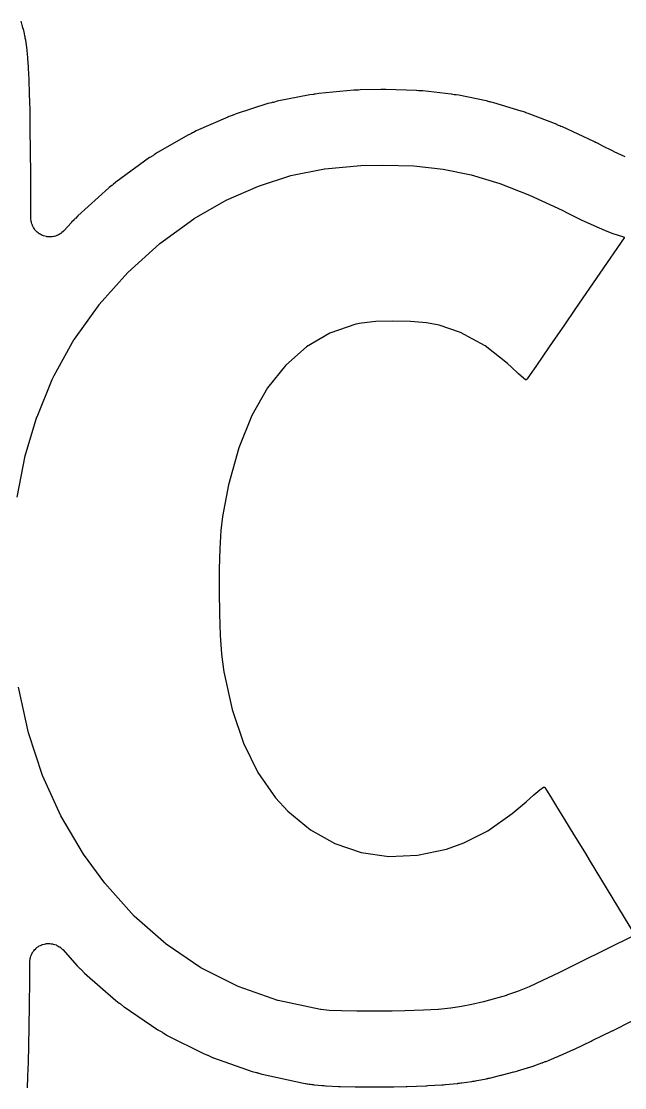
# Model space of a CAD drawing. Extents: x 102 to 177, y -151 to -48.
# Drawn here: x 128.75 to 132.81, y -128.22 to -121.05 of the extents above; entities that cross this region are included whole.
import ezdxf

# ---------------------------------------------------------------- set-up
doc = ezdxf.new("R2010")
doc.units = 0
doc.layers.add('BLACK', color=7, linetype='CONTINUOUS')

msp = doc.modelspace()

# ---------------------------------------------------------------- linework, layer by layer
at = {"layer": 'BLACK', "linetype": 'CONTINUOUS'}
for p, q in [((128.758, -121.077), (128.752, -121.052)), ((128.76, -121.082), (128.758, -121.077)), ((128.761, -121.087), (128.76, -121.082)), ((128.761, -121.089), (128.761, -121.087)), ((128.769, -121.113), (128.761, -121.089)), ((128.774, -121.134), (128.769, -121.113)), ((128.775, -121.136), (128.774, -121.134)), ((128.776, -121.149), (128.775, -121.136)), ((128.778, -121.156), (128.776, -121.149)), ((128.779, -121.164), (128.778, -121.156)), ((128.779, -121.166), (128.779, -121.164)), ((128.782, -121.178), (128.779, -121.166)), ((128.787, -121.209), (128.782, -121.178)), ((128.787, -121.21), (128.787, -121.209)), ((128.787, -121.214), (128.787, -121.21)), ((128.789, -121.224), (128.787, -121.214)), ((128.789, -121.233), (128.789, -121.224)), ((128.79, -121.235), (128.789, -121.233)), ((128.791, -121.239), (128.79, -121.235)), ((128.795, -121.28), (128.791, -121.239)), ((128.796, -121.289), (128.795, -121.28)), ((128.796, -121.291), (128.796, -121.289)), ((128.796, -121.289), (128.796, -121.289)), ((128.797, -121.302), (128.796, -121.291)), ((128.797, -121.303), (128.797, -121.302)), ((128.801, -121.356), (128.797, -121.303)), ((128.801, -121.365), (128.801, -121.356)), ((128.801, -121.366), (128.801, -121.365)), ((128.801, -121.365), (128.801, -121.365)), ((128.801, -121.368), (128.801, -121.366)), ((128.805, -121.44), (128.801, -121.368)), ((128.805, -121.448), (128.805, -121.44)), ((128.808, -121.536), (128.805, -121.448)), ((128.805, -121.448), (128.805, -121.448)), ((128.808, -121.542), (128.808, -121.536)), ((128.811, -121.646), (128.808, -121.542)), ((128.808, -121.542), (128.808, -121.542)), ((130.716, -121.543), (130.693, -121.545)), ((130.722, -121.542), (130.716, -121.543)), ((130.727, -121.542), (130.722, -121.542)), ((130.729, -121.541), (130.727, -121.542)), ((130.752, -121.537), (130.729, -121.541)), ((130.989, -121.515), (130.752, -121.537)), ((130.991, -121.515), (130.989, -121.515)), ((131.002, -121.515), (130.991, -121.515)), ((131.01, -121.515), (131.002, -121.515)), ((131.018, -121.515), (131.01, -121.515)), ((131.019, -121.514), (131.018, -121.515)), ((131.031, -121.513), (131.019, -121.514)), ((131.17, -121.51), (131.031, -121.513)), ((131.172, -121.51), (131.17, -121.51)), ((131.178, -121.51), (131.172, -121.51)), ((131.187, -121.51), (131.178, -121.51)), ((131.196, -121.511), (131.187, -121.51)), ((131.198, -121.511), (131.196, -121.511)), ((131.204, -121.51), (131.198, -121.511)), ((131.407, -121.516), (131.204, -121.51)), ((131.409, -121.517), (131.407, -121.516)), ((131.422, -121.519), (131.409, -121.517)), ((131.43, -121.519), (131.422, -121.519)), ((131.437, -121.52), (131.43, -121.519)), ((131.439, -121.52), (131.437, -121.52)), ((131.453, -121.52), (131.439, -121.52)), ((131.642, -121.541), (131.453, -121.52)), ((131.644, -121.541), (131.642, -121.541)), ((131.662, -121.545), (131.644, -121.541)), ((130.409, -121.605), (130.198, -121.673)), ((130.411, -121.605), (130.409, -121.605)), ((130.435, -121.6), (130.411, -121.605)), ((130.44, -121.598), (130.435, -121.6)), ((130.445, -121.597), (130.44, -121.598)), ((130.447, -121.597), (130.445, -121.597)), ((130.472, -121.589), (130.447, -121.597)), ((130.692, -121.545), (130.472, -121.589)), ((130.693, -121.545), (130.692, -121.545)), ((131.668, -121.546), (131.662, -121.545)), ((131.675, -121.547), (131.668, -121.546)), ((131.677, -121.547), (131.675, -121.547)), ((131.695, -121.549), (131.677, -121.547)), ((131.878, -121.586), (131.695, -121.549)), ((131.88, -121.586), (131.878, -121.586)), ((131.897, -121.592), (131.88, -121.586)), ((131.903, -121.593), (131.897, -121.592)), ((131.91, -121.595), (131.903, -121.593)), ((131.911, -121.596), (131.91, -121.595)), ((131.93, -121.599), (131.911, -121.596)), ((132.114, -121.655), (131.93, -121.599)), ((128.811, -121.651), (128.811, -121.646)), ((128.813, -121.773), (128.811, -121.651)), ((128.811, -121.651), (128.811, -121.651)), ((130.164, -121.687), (130.141, -121.694)), ((130.169, -121.685), (130.164, -121.687)), ((130.174, -121.683), (130.169, -121.685)), ((130.176, -121.682), (130.174, -121.683)), ((130.198, -121.673), (130.176, -121.682)), ((132.116, -121.655), (132.114, -121.655)), ((132.13, -121.661), (132.116, -121.655)), ((132.137, -121.663), (132.13, -121.661)), ((132.144, -121.666), (132.137, -121.663)), ((132.145, -121.666), (132.144, -121.666)), ((132.16, -121.671), (132.145, -121.666)), ((132.354, -121.746), (132.16, -121.671)), ((130.14, -121.695), (129.929, -121.788)), ((130.141, -121.694), (130.14, -121.695)), ((132.356, -121.747), (132.354, -121.746)), ((132.364, -121.751), (132.356, -121.747)), ((132.372, -121.754), (132.364, -121.751)), ((132.379, -121.758), (132.372, -121.754)), ((132.381, -121.759), (132.379, -121.758)), ((128.813, -121.776), (128.813, -121.773)), ((128.815, -121.918), (128.813, -121.776)), ((128.813, -121.776), (128.813, -121.776)), ((128.813, -121.776), (128.813, -121.776)), ((129.876, -121.815), (129.667, -121.934)), ((129.878, -121.814), (129.876, -121.815)), ((129.897, -121.805), (129.878, -121.814)), ((129.903, -121.802), (129.897, -121.805)), ((129.908, -121.8), (129.903, -121.802)), ((129.91, -121.799), (129.908, -121.8)), ((129.929, -121.788), (129.91, -121.799)), ((132.39, -121.762), (132.381, -121.759)), ((132.602, -121.86), (132.39, -121.762)), ((132.609, -121.864), (132.602, -121.86)), ((132.611, -121.864), (132.609, -121.864)), ((132.613, -121.865), (132.611, -121.864)), ((132.611, -121.864), (132.611, -121.864)), ((132.613, -121.866), (132.613, -121.865)), ((132.615, -121.867), (132.613, -121.866)), ((132.62, -121.869), (132.615, -121.867)), ((132.621, -121.869), (132.62, -121.869)), ((132.62, -121.869), (132.62, -121.869)), ((132.652, -121.885), (132.621, -121.869)), ((132.653, -121.886), (132.652, -121.885)), ((132.652, -121.885), (132.652, -121.885)), ((132.736, -121.927), (132.653, -121.886)), ((128.815, -121.92), (128.815, -121.918)), ((128.815, -121.921), (128.815, -121.92)), ((128.816, -122.084), (128.815, -121.921)), ((128.815, -121.921), (128.815, -121.921)), ((129.614, -121.968), (129.389, -122.132)), ((129.616, -121.967), (129.614, -121.968)), ((129.636, -121.955), (129.616, -121.967)), ((129.641, -121.952), (129.636, -121.955)), ((129.646, -121.949), (129.641, -121.952)), ((129.647, -121.948), (129.646, -121.949)), ((129.667, -121.934), (129.647, -121.948)), ((132.737, -121.927), (132.736, -121.927)), ((132.738, -121.928), (132.737, -121.927)), ((132.737, -121.927), (132.737, -121.927)), ((132.812, -121.962), (132.738, -121.928)), ((130.565, -122.089), (130.791, -122.044)), ((130.791, -122.044), (130.791, -122.043)), ((130.791, -122.043), (130.792, -122.043)), ((130.792, -122.043), (131.036, -122.021)), ((130.792, -122.043), (130.792, -122.043)), ((131.036, -122.021), (131.182, -122.018)), ((131.036, -122.021), (131.036, -122.021)), ((131.036, -122.021), (131.036, -122.021)), ((131.036, -122.021), (131.036, -122.021)), ((131.182, -122.018), (131.182, -122.018)), ((131.182, -122.018), (131.182, -122.018)), ((131.182, -122.018), (131.182, -122.018)), ((131.182, -122.018), (131.392, -122.024)), ((131.392, -122.024), (131.392, -122.024)), ((131.392, -122.024), (131.392, -122.024)), ((131.392, -122.024), (131.392, -122.024)), ((131.392, -122.024), (131.588, -122.046)), ((128.816, -122.085), (128.816, -122.084)), ((128.816, -122.086), (128.816, -122.085)), ((128.816, -122.085), (128.816, -122.085)), ((128.817, -122.271), (128.816, -122.086)), ((130.347, -122.159), (130.564, -122.089)), ((130.564, -122.089), (130.564, -122.089)), ((130.564, -122.089), (130.565, -122.089)), ((130.565, -122.089), (130.565, -122.089)), ((131.588, -122.046), (131.588, -122.046)), ((131.588, -122.046), (131.588, -122.046)), ((131.588, -122.046), (131.588, -122.046)), ((131.588, -122.046), (131.778, -122.084)), ((131.778, -122.084), (131.778, -122.084)), ((131.778, -122.084), (131.778, -122.084)), ((131.778, -122.084), (131.778, -122.084)), ((131.778, -122.084), (131.969, -122.141)), ((129.341, -122.171), (129.132, -122.36)), ((129.342, -122.169), (129.341, -122.171)), ((129.361, -122.156), (129.342, -122.169)), ((129.365, -122.152), (129.361, -122.156)), ((129.37, -122.149), (129.365, -122.152)), ((129.371, -122.148), (129.37, -122.149)), ((129.389, -122.132), (129.371, -122.148)), ((130.129, -122.255), (130.346, -122.159)), ((130.346, -122.159), (130.346, -122.159)), ((130.346, -122.159), (130.347, -122.159)), ((130.347, -122.159), (130.347, -122.159)), ((131.969, -122.141), (131.969, -122.141)), ((131.969, -122.141), (131.969, -122.142)), ((131.969, -122.142), (131.97, -122.142)), ((131.97, -122.142), (132.17, -122.22)), ((129.914, -122.378), (130.129, -122.255)), ((130.129, -122.255), (130.129, -122.255)), ((130.129, -122.255), (130.129, -122.255)), ((130.129, -122.255), (130.129, -122.255)), ((132.17, -122.22), (132.17, -122.22)), ((132.17, -122.22), (132.17, -122.22)), ((132.17, -122.22), (132.17, -122.22)), ((132.17, -122.22), (132.388, -122.321)), ((128.817, -122.272), (128.817, -122.271)), ((128.817, -122.273), (128.817, -122.272)), ((128.817, -122.272), (128.817, -122.272)), ((128.817, -122.375), (128.817, -122.273)), ((132.388, -122.321), (132.388, -122.321)), ((132.388, -122.321), (132.388, -122.321)), ((132.388, -122.321), (132.388, -122.321)), ((132.388, -122.321), (132.427, -122.341)), ((128.817, -122.378), (128.817, -122.375)), ((128.817, -122.381), (128.817, -122.378)), ((128.818, -122.39), (128.817, -122.381)), ((128.819, -122.399), (128.818, -122.39)), ((128.82, -122.402), (128.819, -122.399)), ((128.821, -122.405), (128.82, -122.402)), ((129.089, -122.403), (129.039, -122.459)), ((129.09, -122.401), (129.089, -122.403)), ((129.107, -122.386), (129.09, -122.401)), ((129.111, -122.382), (129.107, -122.386)), ((129.115, -122.378), (129.111, -122.382)), ((129.116, -122.377), (129.115, -122.378)), ((129.132, -122.36), (129.116, -122.377)), ((129.683, -122.546), (129.913, -122.379)), ((129.913, -122.379), (129.914, -122.378)), ((129.913, -122.379), (129.913, -122.379)), ((129.913, -122.379), (129.913, -122.379)), ((132.427, -122.341), (132.517, -122.385)), ((132.517, -122.385), (132.602, -122.425)), ((128.824, -122.414), (128.821, -122.405)), ((128.827, -122.423), (128.824, -122.414)), ((128.828, -122.426), (128.827, -122.423)), ((128.829, -122.429), (128.828, -122.426)), ((128.834, -122.437), (128.829, -122.429)), ((128.838, -122.445), (128.834, -122.437)), ((128.84, -122.447), (128.838, -122.445)), ((128.842, -122.45), (128.84, -122.447)), ((128.848, -122.457), (128.842, -122.45)), ((128.854, -122.464), (128.848, -122.457)), ((128.856, -122.466), (128.854, -122.464)), ((128.859, -122.468), (128.856, -122.466)), ((128.866, -122.474), (128.859, -122.468)), ((128.873, -122.48), (128.866, -122.474)), ((129.026, -122.471), (129.019, -122.477)), ((129.033, -122.465), (129.026, -122.471)), ((129.035, -122.462), (129.033, -122.465)), ((129.037, -122.46), (129.035, -122.462)), ((129.039, -122.459), (129.037, -122.46)), ((132.602, -122.425), (132.673, -122.456)), ((132.673, -122.456), (132.722, -122.476)), ((128.876, -122.481), (128.873, -122.48)), ((128.879, -122.483), (128.876, -122.481)), ((128.887, -122.487), (128.879, -122.483)), ((128.895, -122.491), (128.887, -122.487)), ((128.898, -122.492), (128.895, -122.491)), ((128.901, -122.494), (128.898, -122.492)), ((128.91, -122.496), (128.901, -122.494)), ((128.919, -122.499), (128.91, -122.496)), ((128.922, -122.499), (128.919, -122.499)), ((128.925, -122.5), (128.922, -122.499)), ((128.934, -122.5), (128.925, -122.5)), ((128.943, -122.501), (128.934, -122.5)), ((128.946, -122.501), (128.943, -122.501)), ((128.95, -122.501), (128.946, -122.501)), ((128.959, -122.5), (128.95, -122.501)), ((128.968, -122.499), (128.959, -122.5)), ((128.971, -122.498), (128.968, -122.499)), ((128.974, -122.498), (128.971, -122.498)), ((128.983, -122.495), (128.974, -122.498)), ((128.992, -122.492), (128.983, -122.495)), ((128.995, -122.49), (128.992, -122.492)), ((128.998, -122.489), (128.995, -122.49)), ((129.006, -122.485), (128.998, -122.489)), ((129.014, -122.48), (129.006, -122.485)), ((129.016, -122.478), (129.014, -122.48)), ((129.019, -122.477), (129.016, -122.478)), ((129.468, -122.741), (129.682, -122.547)), ((129.682, -122.547), (129.683, -122.546)), ((129.682, -122.547), (129.682, -122.547)), ((129.682, -122.547), (129.682, -122.547)), ((132.805, -122.508), (132.479, -122.982)), ((132.722, -122.476), (132.729, -122.478)), ((132.729, -122.478), (132.802, -122.5)), ((132.802, -122.5), (132.802, -122.5)), ((132.802, -122.5), (132.802, -122.5)), ((132.802, -122.5), (132.803, -122.5)), ((132.803, -122.5), (132.803, -122.5)), ((132.803, -122.5), (132.803, -122.5)), ((132.803, -122.5), (132.803, -122.501)), ((132.803, -122.501), (132.804, -122.501)), ((132.804, -122.501), (132.804, -122.501)), ((132.804, -122.501), (132.804, -122.501)), ((132.804, -122.501), (132.804, -122.501)), ((132.804, -122.501), (132.804, -122.501)), ((132.804, -122.501), (132.804, -122.502)), ((132.804, -122.502), (132.805, -122.502)), ((132.805, -122.502), (132.805, -122.502)), ((132.805, -122.502), (132.805, -122.502)), ((132.805, -122.502), (132.805, -122.502)), ((132.805, -122.502), (132.805, -122.502)), ((132.805, -122.502), (132.805, -122.503)), ((132.805, -122.503), (132.805, -122.503)), ((132.805, -122.503), (132.805, -122.503)), ((132.805, -122.503), (132.806, -122.503)), ((132.806, -122.506), (132.805, -122.506)), ((132.805, -122.506), (132.805, -122.507)), ((132.805, -122.507), (132.805, -122.507)), ((132.805, -122.507), (132.805, -122.507)), ((132.805, -122.507), (132.805, -122.507)), ((132.805, -122.507), (132.805, -122.507)), ((132.805, -122.507), (132.805, -122.508)), ((132.806, -122.503), (132.806, -122.504)), ((132.806, -122.504), (132.806, -122.504)), ((132.806, -122.504), (132.806, -122.504)), ((132.806, -122.504), (132.806, -122.504)), ((132.806, -122.504), (132.806, -122.505)), ((132.806, -122.505), (132.806, -122.505)), ((132.806, -122.505), (132.806, -122.505)), ((132.806, -122.505), (132.806, -122.505)), ((132.806, -122.505), (132.806, -122.506)), ((132.806, -122.506), (132.806, -122.506)), ((132.806, -122.506), (132.806, -122.506)), ((129.275, -122.956), (129.468, -122.741)), ((129.468, -122.741), (129.468, -122.741)), ((129.468, -122.741), (129.468, -122.741)), ((129.468, -122.741), (129.468, -122.741)), ((129.109, -123.189), (129.275, -122.957)), ((129.275, -122.957), (129.275, -122.956)), ((129.275, -122.956), (129.275, -122.956)), ((129.275, -122.957), (129.275, -122.957)), ((132.479, -122.982), (132.399, -123.098)), ((132.479, -122.982), (132.479, -122.982)), ((131.001, -123.087), (130.827, -123.147)), ((131.04, -123.08), (131.001, -123.087)), ((131.137, -123.07), (131.04, -123.08)), ((131.25, -123.067), (131.137, -123.07)), ((131.368, -123.07), (131.25, -123.067)), ((131.476, -123.079), (131.368, -123.07)), ((131.562, -123.095), (131.476, -123.079)), ((131.705, -123.144), (131.562, -123.095)), ((132.399, -123.098), (132.326, -123.204)), ((132.399, -123.098), (132.399, -123.098)), ((128.973, -123.433), (129.108, -123.189)), ((129.108, -123.189), (129.108, -123.189)), ((129.108, -123.189), (129.109, -123.189)), ((129.109, -123.189), (129.109, -123.189)), ((130.827, -123.147), (130.67, -123.239)), ((131.872, -123.234), (131.705, -123.144)), ((130.67, -123.239), (130.53, -123.362)), ((132.021, -123.352), (131.872, -123.234)), ((132.326, -123.204), (132.263, -123.296)), ((132.326, -123.204), (132.326, -123.204)), ((132.263, -123.296), (132.211, -123.371)), ((132.263, -123.296), (132.263, -123.296)), ((132.263, -123.296), (132.263, -123.296)), ((130.53, -123.362), (130.407, -123.516)), ((132.047, -123.377), (132.021, -123.352)), ((132.095, -123.421), (132.047, -123.377)), ((132.047, -123.377), (132.047, -123.377)), ((132.047, -123.377), (132.047, -123.377)), ((132.211, -123.371), (132.174, -123.425)), ((132.211, -123.371), (132.211, -123.371)), ((128.858, -123.711), (128.961, -123.459)), ((128.961, -123.459), (128.973, -123.433)), ((128.961, -123.459), (128.961, -123.459)), ((128.961, -123.459), (128.961, -123.459)), ((128.961, -123.459), (128.961, -123.459)), ((128.973, -123.433), (128.973, -123.433)), ((128.973, -123.433), (128.973, -123.433)), ((128.973, -123.433), (128.973, -123.433)), ((132.128, -123.451), (132.095, -123.421)), ((132.095, -123.421), (132.095, -123.421)), ((132.095, -123.421), (132.095, -123.421)), ((132.095, -123.421), (132.095, -123.421)), ((132.129, -123.451), (132.128, -123.451)), ((132.142, -123.461), (132.129, -123.451)), ((132.129, -123.451), (132.129, -123.451)), ((132.129, -123.451), (132.129, -123.451)), ((132.143, -123.461), (132.142, -123.461)), ((132.144, -123.462), (132.143, -123.461)), ((132.145, -123.462), (132.144, -123.462)), ((132.146, -123.462), (132.145, -123.462)), ((132.147, -123.462), (132.146, -123.462)), ((132.148, -123.461), (132.147, -123.462)), ((132.149, -123.461), (132.148, -123.461)), ((132.153, -123.455), (132.149, -123.46)), ((132.149, -123.46), (132.149, -123.46)), ((132.149, -123.46), (132.149, -123.461)), ((132.174, -123.425), (132.153, -123.455)), ((132.153, -123.455), (132.153, -123.455)), ((132.153, -123.455), (132.153, -123.455)), ((132.174, -123.425), (132.174, -123.425)), ((130.407, -123.516), (130.303, -123.702)), ((128.779, -123.973), (128.857, -123.711)), ((128.857, -123.711), (128.857, -123.711)), ((128.857, -123.711), (128.858, -123.711)), ((128.858, -123.711), (128.858, -123.711)), ((130.303, -123.702), (130.215, -123.919)), ((128.725, -124.25), (128.779, -123.973)), ((128.779, -123.973), (128.779, -123.973)), ((128.779, -123.973), (128.779, -123.973)), ((128.779, -123.973), (128.779, -123.973)), ((130.215, -123.919), (130.146, -124.167)), ((130.146, -124.167), (130.105, -124.379)), ((130.105, -124.379), (130.094, -124.473)), ((130.094, -124.473), (130.087, -124.594)), ((130.087, -124.594), (130.083, -124.734)), ((130.083, -124.734), (130.082, -124.883)), ((130.082, -124.883), (130.085, -125.034)), ((130.085, -125.034), (130.09, -125.178)), ((130.09, -125.178), (130.099, -125.305)), ((130.099, -125.305), (130.111, -125.408)), ((130.111, -125.408), (130.113, -125.423)), ((130.113, -125.423), (130.169, -125.678)), ((128.801, -125.833), (128.734, -125.527)), ((130.169, -125.678), (130.246, -125.903)), ((128.801, -125.834), (128.801, -125.833)), ((128.801, -125.833), (128.801, -125.833)), ((128.895, -126.121), (128.801, -125.834)), ((128.801, -125.834), (128.801, -125.834)), ((130.246, -125.903), (130.343, -126.1)), ((129.018, -126.392), (128.895, -126.121)), ((128.895, -126.121), (128.895, -126.121)), ((128.895, -126.121), (128.895, -126.121)), ((128.895, -126.121), (128.895, -126.121)), ((130.343, -126.1), (130.461, -126.27)), ((132.239, -126.217), (132.263, -126.2)), ((132.263, -126.2), (132.263, -126.2)), ((132.263, -126.2), (132.263, -126.2)), ((132.263, -126.2), (132.263, -126.2)), ((132.263, -126.2), (132.263, -126.2)), ((132.263, -126.2), (132.264, -126.2)), ((132.264, -126.2), (132.264, -126.2)), ((132.264, -126.2), (132.264, -126.2)), ((132.264, -126.2), (132.264, -126.2)), ((132.264, -126.2), (132.264, -126.2)), ((132.264, -126.2), (132.265, -126.2)), ((132.265, -126.2), (132.268, -126.199)), ((132.265, -126.2), (132.265, -126.2)), ((132.268, -126.199), (132.268, -126.199)), ((132.268, -126.199), (132.268, -126.199)), ((132.268, -126.199), (132.269, -126.199)), ((132.269, -126.199), (132.269, -126.199)), ((132.269, -126.199), (132.269, -126.199)), ((132.269, -126.199), (132.269, -126.199)), ((132.269, -126.199), (132.27, -126.199)), ((132.27, -126.199), (132.27, -126.199)), ((132.27, -126.199), (132.27, -126.199)), ((132.27, -126.199), (132.27, -126.199)), ((132.27, -126.199), (132.27, -126.199)), ((132.27, -126.199), (132.27, -126.199)), ((132.27, -126.199), (132.27, -126.199)), ((132.27, -126.199), (132.271, -126.2)), ((132.271, -126.2), (132.271, -126.2)), ((132.271, -126.2), (132.271, -126.2)), ((132.271, -126.2), (132.271, -126.2)), ((132.271, -126.2), (132.272, -126.2)), ((132.272, -126.2), (132.272, -126.201)), ((132.272, -126.201), (132.272, -126.201)), ((132.272, -126.201), (132.272, -126.201)), ((132.272, -126.201), (132.272, -126.201)), ((132.272, -126.201), (132.273, -126.201)), ((132.273, -126.201), (132.273, -126.201)), ((132.273, -126.201), (132.273, -126.201)), ((132.273, -126.201), (132.273, -126.201)), ((132.273, -126.201), (132.283, -126.218)), ((130.461, -126.27), (130.545, -126.361)), ((132.146, -126.297), (132.198, -126.251)), ((132.198, -126.251), (132.239, -126.217)), ((132.198, -126.251), (132.198, -126.251)), ((132.198, -126.251), (132.198, -126.251)), ((132.198, -126.251), (132.198, -126.251)), ((132.239, -126.217), (132.239, -126.217)), ((132.239, -126.217), (132.239, -126.217)), ((132.239, -126.217), (132.239, -126.217)), ((132.283, -126.218), (132.283, -126.218)), ((132.283, -126.218), (132.31, -126.262)), ((132.31, -126.262), (132.31, -126.262)), ((132.31, -126.262), (132.351, -126.329)), ((132.053, -126.376), (132.146, -126.297)), ((132.146, -126.297), (132.146, -126.297)), ((132.351, -126.329), (132.351, -126.329)), ((132.351, -126.329), (132.404, -126.416)), ((129.17, -126.649), (129.018, -126.392)), ((129.018, -126.392), (129.018, -126.392)), ((129.018, -126.392), (129.018, -126.392)), ((129.018, -126.392), (129.018, -126.392)), ((130.545, -126.361), (130.696, -126.486)), ((131.888, -126.493), (132.053, -126.376)), ((132.404, -126.416), (132.404, -126.416)), ((132.404, -126.416), (132.404, -126.416)), ((132.404, -126.416), (132.467, -126.519)), ((130.696, -126.486), (130.861, -126.578)), ((131.728, -126.574), (131.888, -126.493)), ((132.467, -126.519), (132.467, -126.519)), ((132.467, -126.519), (132.538, -126.634)), ((130.861, -126.578), (131.038, -126.637)), ((131.416, -126.656), (131.612, -126.615)), ((131.612, -126.615), (131.728, -126.574)), ((129.171, -126.649), (129.17, -126.649)), ((129.314, -126.845), (129.171, -126.649)), ((129.171, -126.649), (129.171, -126.649)), ((129.171, -126.649), (129.171, -126.649)), ((131.038, -126.637), (131.224, -126.664)), ((131.224, -126.664), (131.416, -126.656)), ((132.538, -126.634), (132.538, -126.634)), ((132.538, -126.634), (132.577, -126.699)), ((132.577, -126.699), (132.577, -126.699)), ((132.577, -126.699), (132.875, -127.189)), ((129.511, -127.066), (129.314, -126.845)), ((129.314, -126.845), (129.314, -126.845)), ((129.314, -126.845), (129.314, -126.845)), ((129.314, -126.845), (129.314, -126.845)), ((129.726, -127.255), (129.511, -127.066)), ((129.511, -127.066), (129.511, -127.066)), ((129.511, -127.066), (129.511, -127.066)), ((129.511, -127.066), (129.511, -127.066)), ((132.873, -127.196), (132.5, -127.38)), ((128.853, -127.281), (128.86, -127.275)), ((128.86, -127.275), (128.868, -127.269)), ((128.868, -127.269), (128.87, -127.268)), ((128.87, -127.268), (128.873, -127.266)), ((128.873, -127.266), (128.881, -127.262)), ((128.881, -127.262), (128.89, -127.258)), ((128.89, -127.258), (128.893, -127.257)), ((128.893, -127.257), (128.895, -127.256)), ((128.895, -127.256), (128.905, -127.254)), ((128.905, -127.254), (128.914, -127.251)), ((128.914, -127.251), (128.917, -127.251)), ((128.917, -127.251), (128.919, -127.25)), ((128.919, -127.25), (128.929, -127.25)), ((128.929, -127.25), (128.938, -127.249)), ((128.938, -127.249), (128.941, -127.25)), ((128.941, -127.25), (128.944, -127.249)), ((128.944, -127.249), (128.954, -127.251)), ((128.954, -127.251), (128.963, -127.252)), ((128.963, -127.252), (128.966, -127.253)), ((128.966, -127.253), (128.969, -127.253)), ((128.969, -127.253), (128.978, -127.257)), ((128.978, -127.257), (128.987, -127.259)), ((128.987, -127.259), (128.989, -127.261)), ((128.989, -127.261), (128.992, -127.262)), ((128.992, -127.262), (129, -127.267)), ((129, -127.267), (129.008, -127.271)), ((129.008, -127.271), (129.011, -127.273)), ((129.011, -127.273), (129.013, -127.275)), ((129.013, -127.275), (129.02, -127.281)), ((129.727, -127.255), (129.726, -127.255)), ((129.959, -127.412), (129.727, -127.255)), ((129.727, -127.255), (129.727, -127.255)), ((129.727, -127.255), (129.727, -127.255)), ((128.813, -127.349), (128.814, -127.346)), ((128.814, -127.343), (128.817, -127.334)), ((128.814, -127.346), (128.814, -127.343)), ((128.817, -127.334), (128.82, -127.325)), ((128.82, -127.325), (128.822, -127.323)), ((128.822, -127.323), (128.823, -127.32)), ((128.823, -127.32), (128.828, -127.312)), ((128.828, -127.312), (128.832, -127.304)), ((128.832, -127.304), (128.834, -127.302)), ((128.834, -127.302), (128.836, -127.299)), ((128.836, -127.299), (128.842, -127.292)), ((128.842, -127.292), (128.849, -127.285)), ((128.849, -127.285), (128.851, -127.283)), ((128.851, -127.283), (128.853, -127.281)), ((129.02, -127.281), (129.027, -127.287)), ((129.027, -127.287), (129.029, -127.29)), ((129.029, -127.29), (129.031, -127.291)), ((129.031, -127.291), (129.128, -127.4)), ((128.809, -127.497), (128.81, -127.375)), ((128.81, -127.368), (128.812, -127.358)), ((128.81, -127.371), (128.81, -127.368)), ((128.81, -127.374), (128.81, -127.371)), ((128.81, -127.375), (128.81, -127.374)), ((128.812, -127.358), (128.813, -127.349)), ((129.128, -127.4), (129.149, -127.419)), ((129.149, -127.419), (129.15, -127.42)), ((129.15, -127.42), (129.153, -127.423)), ((129.96, -127.412), (129.959, -127.412)), ((130.21, -127.538), (129.96, -127.412)), ((129.96, -127.412), (129.96, -127.412)), ((129.96, -127.412), (129.96, -127.412)), ((132.5, -127.38), (132.366, -127.447)), ((132.5, -127.38), (132.5, -127.38)), ((132.5, -127.38), (132.5, -127.38)), ((129.153, -127.423), (129.157, -127.427)), ((129.157, -127.427), (129.175, -127.447)), ((129.175, -127.447), (129.177, -127.448)), ((129.177, -127.448), (129.387, -127.632)), ((132.366, -127.447), (132.256, -127.499)), ((132.366, -127.447), (132.366, -127.447)), ((132.366, -127.447), (132.366, -127.447)), ((128.807, -127.663), (128.809, -127.499)), ((128.809, -127.498), (128.809, -127.497)), ((128.809, -127.499), (128.809, -127.498)), ((128.809, -127.498), (128.809, -127.498)), ((130.211, -127.538), (130.21, -127.538)), ((130.21, -127.538), (130.21, -127.538)), ((130.478, -127.632), (130.211, -127.538)), ((130.211, -127.538), (130.211, -127.538)), ((132.166, -127.54), (132.088, -127.572)), ((132.256, -127.499), (132.166, -127.54)), ((132.166, -127.54), (132.166, -127.54)), ((132.166, -127.54), (132.166, -127.54)), ((132.166, -127.54), (132.166, -127.54)), ((132.256, -127.499), (132.256, -127.499)), ((132.256, -127.499), (132.256, -127.499)), ((132.256, -127.499), (132.256, -127.499)), ((129.387, -127.632), (129.411, -127.65)), ((130.479, -127.632), (130.478, -127.632)), ((130.764, -127.693), (130.479, -127.632)), ((130.479, -127.632), (130.479, -127.632)), ((130.479, -127.632), (130.479, -127.632)), ((131.941, -127.62), (131.86, -127.641)), ((132.015, -127.598), (131.941, -127.62)), ((131.941, -127.62), (131.941, -127.62)), ((131.941, -127.62), (131.941, -127.62)), ((131.941, -127.62), (131.941, -127.62)), ((132.088, -127.572), (132.015, -127.597)), ((132.015, -127.597), (132.015, -127.598)), ((132.015, -127.598), (132.015, -127.598)), ((132.015, -127.598), (132.015, -127.598)), ((132.088, -127.572), (132.088, -127.572)), ((132.088, -127.572), (132.088, -127.572)), ((132.088, -127.572), (132.088, -127.572)), ((128.805, -127.808), (128.807, -127.666)), ((128.807, -127.665), (128.807, -127.663)), ((128.807, -127.666), (128.807, -127.665)), ((128.807, -127.665), (128.807, -127.665)), ((129.411, -127.65), (129.412, -127.651)), ((129.412, -127.651), (129.416, -127.654)), ((129.416, -127.654), (129.419, -127.656)), ((129.419, -127.656), (129.442, -127.675)), ((129.442, -127.675), (129.443, -127.676)), ((129.443, -127.676), (129.67, -127.83)), ((130.768, -127.694), (130.764, -127.693)), ((130.764, -127.693), (130.764, -127.693)), ((130.764, -127.693), (130.764, -127.693)), ((130.764, -127.693), (130.764, -127.693)), ((130.823, -127.699), (130.768, -127.694)), ((130.768, -127.694), (130.768, -127.694)), ((130.768, -127.694), (130.768, -127.694)), ((130.768, -127.694), (130.768, -127.694)), ((130.906, -127.702), (130.823, -127.699)), ((130.823, -127.699), (130.823, -127.699)), ((130.823, -127.699), (130.823, -127.699)), ((130.823, -127.699), (130.823, -127.699)), ((131.009, -127.704), (130.906, -127.702)), ((130.906, -127.702), (130.906, -127.702)), ((130.906, -127.702), (130.906, -127.702)), ((130.906, -127.702), (130.906, -127.702)), ((131.125, -127.705), (131.009, -127.704)), ((131.009, -127.704), (131.009, -127.704)), ((131.009, -127.704), (131.009, -127.704)), ((131.245, -127.704), (131.125, -127.705)), ((131.125, -127.705), (131.125, -127.705)), ((131.246, -127.704), (131.245, -127.704)), ((131.245, -127.704), (131.245, -127.704)), ((131.33, -127.702), (131.246, -127.704)), ((131.456, -127.698), (131.33, -127.702)), ((131.33, -127.702), (131.33, -127.702)), ((131.33, -127.702), (131.33, -127.702)), ((131.556, -127.693), (131.456, -127.698)), ((131.456, -127.698), (131.456, -127.698)), ((131.456, -127.698), (131.456, -127.698)), ((131.456, -127.698), (131.456, -127.698)), ((131.557, -127.693), (131.556, -127.693)), ((131.556, -127.693), (131.556, -127.693)), ((131.556, -127.693), (131.556, -127.693)), ((131.639, -127.685), (131.557, -127.693)), ((131.64, -127.685), (131.639, -127.685)), ((131.639, -127.685), (131.639, -127.685)), ((131.712, -127.674), (131.64, -127.685)), ((131.64, -127.685), (131.64, -127.685)), ((131.782, -127.659), (131.712, -127.674)), ((131.712, -127.674), (131.712, -127.674)), ((131.712, -127.674), (131.712, -127.674)), ((131.712, -127.674), (131.712, -127.674)), ((131.86, -127.641), (131.782, -127.659)), ((131.782, -127.659), (131.782, -127.659)), ((131.782, -127.659), (131.782, -127.659)), ((131.782, -127.659), (131.782, -127.659)), ((131.86, -127.641), (131.86, -127.641)), ((131.86, -127.641), (131.86, -127.641)), ((131.86, -127.641), (131.86, -127.641)), ((132.726, -127.836), (132.863, -127.768)), ((128.803, -127.935), (128.805, -127.812)), ((128.805, -127.811), (128.805, -127.808)), ((128.805, -127.812), (128.805, -127.811)), ((128.805, -127.811), (128.805, -127.811)), ((129.67, -127.83), (129.697, -127.844)), ((129.697, -127.844), (129.699, -127.845)), ((129.699, -127.845), (129.702, -127.848)), ((129.702, -127.848), (129.706, -127.85)), ((129.706, -127.85), (129.731, -127.866)), ((132.59, -127.902), (132.724, -127.836)), ((132.724, -127.836), (132.725, -127.836)), ((132.725, -127.836), (132.725, -127.836)), ((132.725, -127.836), (132.726, -127.836)), ((129.731, -127.866), (129.733, -127.867)), ((129.733, -127.867), (129.977, -127.989)), ((132.476, -127.957), (132.584, -127.905)), ((132.584, -127.905), (132.59, -127.902)), ((132.584, -127.905), (132.584, -127.905)), ((128.8, -128.044), (128.803, -127.939)), ((128.803, -127.939), (128.803, -127.935)), ((128.803, -127.939), (128.803, -127.939)), ((129.977, -127.989), (130.005, -128)), ((132.376, -128.002), (132.465, -127.962)), ((132.465, -127.962), (132.467, -127.961)), ((132.467, -127.961), (132.468, -127.961)), ((132.468, -127.961), (132.476, -127.957)), ((132.468, -127.961), (132.468, -127.961)), ((128.797, -128.138), (128.8, -128.05)), ((128.8, -128.05), (128.8, -128.044)), ((128.8, -128.05), (128.8, -128.05)), ((130.005, -128), (130.007, -128.001)), ((130.007, -128.001), (130.011, -128.003)), ((130.011, -128.003), (130.015, -128.004)), ((130.015, -128.004), (130.042, -128.017)), ((130.042, -128.017), (130.044, -128.018)), ((130.044, -128.018), (130.305, -128.109)), ((132.186, -128.076), (132.252, -128.052)), ((132.252, -128.052), (132.256, -128.051)), ((132.256, -128.051), (132.258, -128.05)), ((132.258, -128.05), (132.266, -128.047)), ((132.266, -128.047), (132.275, -128.043)), ((132.275, -128.043), (132.279, -128.042)), ((132.279, -128.042), (132.281, -128.042)), ((132.281, -128.042), (132.353, -128.012)), ((132.353, -128.012), (132.355, -128.011)), ((132.353, -128.012), (132.353, -128.012)), ((132.355, -128.011), (132.364, -128.007)), ((132.364, -128.007), (132.374, -128.003)), ((132.374, -128.003), (132.376, -128.002)), ((132.374, -128.003), (132.374, -128.003)), ((130.305, -128.109), (130.333, -128.116)), ((130.333, -128.116), (130.335, -128.116)), ((130.335, -128.116), (130.339, -128.118)), ((130.339, -128.118), (130.343, -128.119)), ((130.343, -128.119), (130.37, -128.128)), ((130.37, -128.128), (130.372, -128.128)), ((130.372, -128.128), (130.65, -128.189)), ((131.9, -128.154), (131.977, -128.135)), ((131.977, -128.135), (131.979, -128.135)), ((131.979, -128.135), (131.979, -128.135)), ((131.979, -128.135), (131.98, -128.135)), ((131.98, -128.135), (131.988, -128.132)), ((131.988, -128.132), (132.063, -128.113)), ((132.063, -128.113), (132.064, -128.112)), ((132.064, -128.112), (132.066, -128.112)), ((132.066, -128.112), (132.076, -128.11)), ((132.076, -128.11), (132.085, -128.107)), ((132.085, -128.107), (132.086, -128.107)), ((132.086, -128.107), (132.088, -128.106)), ((132.088, -128.106), (132.155, -128.086)), ((132.155, -128.086), (132.16, -128.084)), ((132.16, -128.084), (132.162, -128.083)), ((132.162, -128.083), (132.171, -128.081)), ((132.171, -128.081), (132.179, -128.078)), ((132.179, -128.078), (132.184, -128.077)), ((132.184, -128.077), (132.186, -128.076)), ((128.793, -128.219), (128.797, -128.146)), ((128.797, -128.146), (128.797, -128.138)), ((128.797, -128.146), (128.797, -128.146)), ((130.65, -128.189), (130.661, -128.19)), ((130.661, -128.19), (130.663, -128.19)), ((130.663, -128.19), (130.671, -128.192)), ((130.671, -128.192), (130.679, -128.193)), ((130.679, -128.193), (130.688, -128.196)), ((130.688, -128.196), (130.695, -128.196)), ((130.695, -128.196), (130.697, -128.196)), ((130.697, -128.196), (130.706, -128.197)), ((130.706, -128.197), (130.714, -128.198)), ((130.714, -128.198), (130.722, -128.2)), ((130.722, -128.2), (130.724, -128.2)), ((130.724, -128.2), (130.772, -128.204)), ((130.772, -128.204), (130.776, -128.204)), ((130.776, -128.204), (130.777, -128.204)), ((130.777, -128.204), (130.787, -128.205)), ((130.787, -128.205), (130.797, -128.206)), ((130.797, -128.206), (130.8, -128.206)), ((130.8, -128.206), (130.801, -128.206)), ((130.801, -128.206), (130.884, -128.21)), ((131.346, -128.21), (131.472, -128.206)), ((131.472, -128.206), (131.473, -128.206)), ((131.473, -128.206), (131.475, -128.206)), ((131.475, -128.206), (131.476, -128.206)), ((131.476, -128.206), (131.485, -128.205)), ((131.485, -128.205), (131.579, -128.2)), ((131.579, -128.2), (131.58, -128.2)), ((131.58, -128.2), (131.582, -128.2)), ((131.582, -128.2), (131.592, -128.199)), ((131.592, -128.199), (131.602, -128.198)), ((131.602, -128.198), (131.604, -128.198)), ((131.604, -128.198), (131.605, -128.198)), ((131.605, -128.198), (131.682, -128.191)), ((131.682, -128.191), (131.688, -128.19)), ((131.688, -128.19), (131.69, -128.189)), ((131.69, -128.189), (131.699, -128.189)), ((131.699, -128.189), (131.708, -128.187)), ((131.708, -128.187), (131.713, -128.187)), ((131.713, -128.187), (131.715, -128.187)), ((131.715, -128.187), (131.781, -128.177)), ((131.781, -128.177), (131.788, -128.175)), ((131.788, -128.175), (131.79, -128.175)), ((131.79, -128.175), (131.799, -128.174)), ((131.799, -128.174), (131.807, -128.172)), ((131.807, -128.172), (131.814, -128.171)), ((131.814, -128.171), (131.816, -128.171)), ((131.816, -128.171), (131.879, -128.158)), ((131.879, -128.158), (131.879, -128.158)), ((131.879, -128.158), (131.881, -128.158)), ((131.881, -128.158), (131.885, -128.157)), ((131.885, -128.157), (131.886, -128.157)), ((131.886, -128.157), (131.887, -128.156)), ((131.887, -128.156), (131.889, -128.156)), ((131.889, -128.156), (131.89, -128.156)), ((131.89, -128.156), (131.891, -128.155)), ((131.891, -128.155), (131.9, -128.154)), ((130.884, -128.21), (130.886, -128.21)), ((130.886, -128.21), (130.886, -128.21)), ((130.886, -128.21), (130.887, -128.21)), ((130.887, -128.21), (130.896, -128.21)), ((130.896, -128.21), (130.998, -128.212)), ((130.998, -128.212), (130.999, -128.212)), ((130.999, -128.212), (131.007, -128.212)), ((131.007, -128.212), (131.122, -128.213)), ((131.122, -128.213), (131.13, -128.213)), ((131.13, -128.213), (131.25, -128.212)), ((131.25, -128.212), (131.25, -128.212)), ((131.25, -128.212), (131.256, -128.212)), ((131.256, -128.212), (131.34, -128.21)), ((131.34, -128.21), (131.34, -128.21)), ((131.34, -128.21), (131.346, -128.21))]:
    msp.add_line(p, q, dxfattribs=at)

doc.saveas('drawing.dxf')
